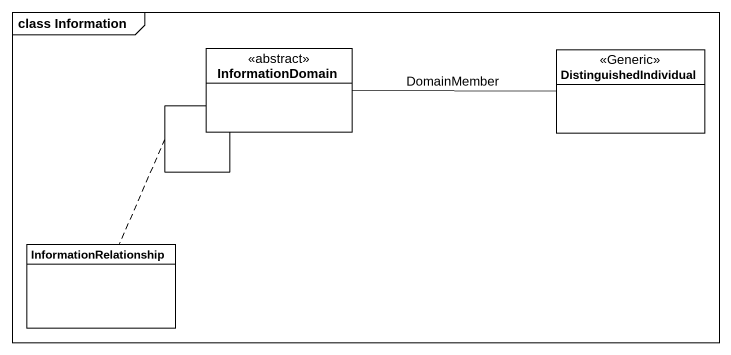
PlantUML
@startuml
mainframe class Information
hide circle
hide empty members
class InformationDomain <<abstract>>
class DistinguishedIndividual <<Generic>>
class InformationRelationship
InformationDomain -- InformationDomain
(InformationDomain, InformationDomain) .. InformationRelationship
InformationDomain -right- DistinguishedIndividual : DomainMember
@enduml
